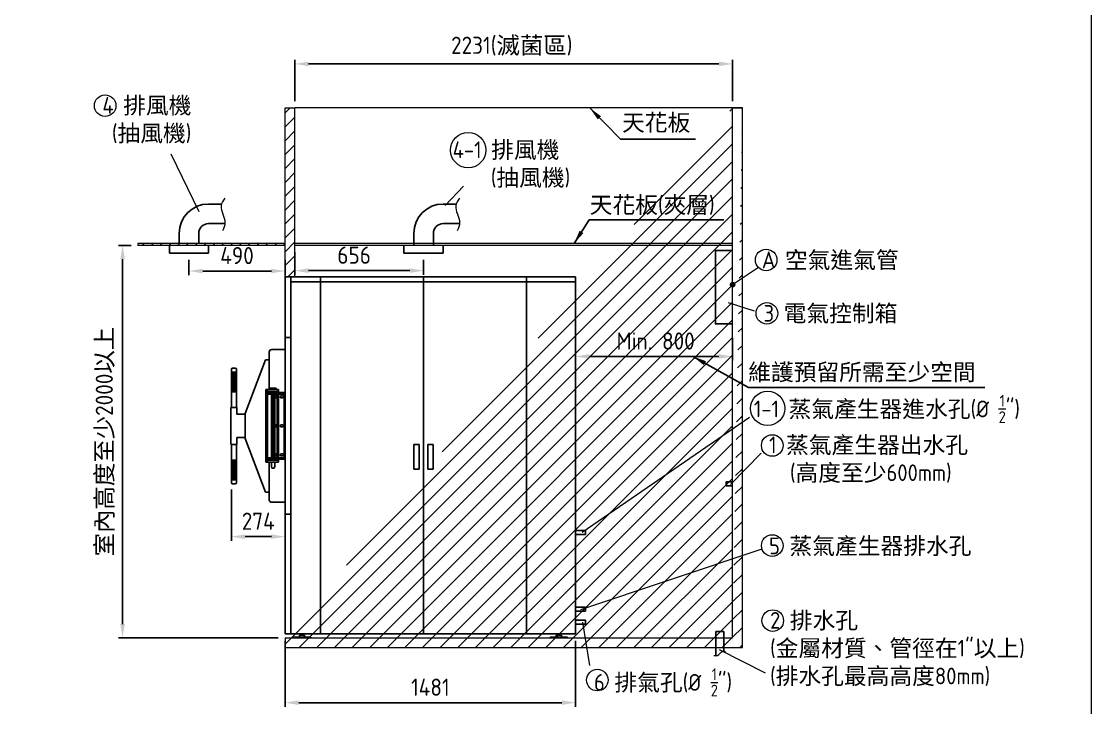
# Model space of a CAD drawing. Header units: millimetres. Extents: x -215875 to -182231, y -22821 to -2215.
# Drawn here: x -187686 to -182231, y -20593 to -17096 of the extents above; entities that cross this region are included whole.
import ezdxf

# ---------------------------------------------------------------- set-up
doc = ezdxf.new("R2010")
doc.units = ezdxf.units.MM
doc.header["$MEASUREMENT"] = 0
doc.linetypes.add('HIDDEN', pattern=[9.525, 6.35, -3.175])
doc.layers.get('0').update_dxf_attribs({"lineweight": 25})
for name, color, linetype, lineweight in [('D', 3, 'Continuous', 13), ('F', 7, 'Continuous', 15), ('H', 2, 'HIDDEN', 15), ('S', 4, 'Continuous', 15)]:
    doc.layers.add(name, color=color, linetype=linetype, lineweight=lineweight)
doc.styles.get("Standard").update_dxf_attribs({"font": 'KAIU.TTF'})
doc.styles.add('STU25', font='isocp2.shx')
doc.dimstyles.new('STU25', dxfattribs={"dimscale": 35, "dimtxt": 2.5, "dimasz": 2, "dimexe": 0.6, "dimexo": 1, "dimgap": 1, "dimtad": 1, "dimdsep": 46, "dimtxsty": 'STU25', "dimcen": 2, "dimazin": 2, "dimtfac": 1, "dimtmove": 0, "dimatfit": 3, "dimfxl": 0, "dimtolj": 1, "dimtzin": 0, "dimarcsym": 0})
doc.dimstyles.new('STU25$7', dxfattribs={"dimscale": 35, "dimtxt": 2.5, "dimasz": 2, "dimexe": 1.25, "dimexo": 0.625, "dimgap": 1, "dimtad": 0, "dimdec": 4, "dimdsep": 46, "dimtxsty": 'STU25', "dimcen": 2.5, "dimazin": 2, "dimtfac": 1, "dimtdec": 4, "dimtmove": 0, "dimatfit": 3, "dimfxl": 0, "dimtolj": 1, "dimtzin": 0, "dimarcsym": 0})

# ---------------------------------------------------------------- blocks, each defined once
blk = doc.blocks.new('*D2')
at = {"layer": 'D', "color": 0, "lineweight": -2}
for p, q in [((-186291.9, -18272.5), (-186291.9, -18387.3)), ((-185635.9, -18311.7), (-185635.9, -18387.3)), ((-186221.9, -18366.3), (-185705.9, -18366.3))]:
    blk.add_line(p, q, dxfattribs=at)
at = {"layer": 'D', "color": 0}
for points in [[(-186221.9, -18354.6), (-186221.9, -18377.9), (-186291.9, -18366.3)], [(-185705.9, -18377.9), (-185705.9, -18354.6), (-185635.9, -18366.3)]]:
    blk.add_solid(points, dxfattribs=at)
at = {"layer": 'Defpoints', "color": 0}
for p in [(-186291.9, -18237.5), (-185635.9, -18276.7), (-185635.9, -18366.3)]:
    blk.add_point(p, dxfattribs=at)
at = {"layer": 'D', "color": 0, "insert": (-185989.9, -18287.5), "char_height": 87.5, "attachment_point": 5, "style": 'STU25'}
blk.add_mtext('\\A1;656', dxfattribs=at)
blk = doc.blocks.new('*D4')
at = {"layer": 'D', "color": 0, "lineweight": -2}
for p, q in [((-187126.9, -18237.5), (-187191.1, -18237.5)), ((-187170.1, -20167.5), (-187170.1, -18307.5)), ((-186376.9, -20237.5), (-187191.1, -20237.5))]:
    blk.add_line(p, q, dxfattribs=at)
at = {"layer": 'D', "color": 0}
for points in [[(-187158.4, -18307.5), (-187181.7, -18307.5), (-187170.1, -18237.5)], [(-187181.7, -20167.5), (-187158.4, -20167.5), (-187170.1, -20237.5)]]:
    blk.add_solid(points, dxfattribs=at)
at = {"layer": 'Defpoints', "color": 0}
for p in [(-187170.1, -18237.5), (-187091.9, -18237.5), (-186341.9, -20237.5)]:
    blk.add_point(p, dxfattribs=at)
at = {"layer": 'D', "color": 0, "insert": (-187258.5, -19237.5), "char_height": 87.5, "attachment_point": 5, "rotation": 90, "style": 'STU25'}
blk.add_mtext('\\A1;{\\f標楷體|b0|i0|c136|p65;室內高度至少}2000{\\f標楷體|b0|i0|c136|p65;以上}', dxfattribs=at)
blk = doc.blocks.new('*D8')
at = {"layer": 'D', "color": 0, "lineweight": -2}
for p, q in [((-184860.9, -18709.1), (-184860.9, -18824.7)), ((-184060.9, -18709.1), (-184060.9, -18824.7)), ((-184790.9, -18803.7), (-184130.9, -18803.7))]:
    blk.add_line(p, q, dxfattribs=at)
at = {"layer": 'D', "color": 0}
for points in [[(-184790.9, -18792.1), (-184790.9, -18815.4), (-184860.9, -18803.7)], [(-184130.9, -18815.4), (-184130.9, -18792.1), (-184060.9, -18803.7)]]:
    blk.add_solid(points, dxfattribs=at)
at = {"layer": 'Defpoints', "color": 0}
for p in [(-184860.9, -18674.1), (-184060.9, -18674.1), (-184060.9, -18803.7)]:
    blk.add_point(p, dxfattribs=at)
at = {"layer": 'D', "color": 0, "insert": (-184453, -18725), "char_height": 87.5, "attachment_point": 5, "style": 'STU25'}
blk.add_mtext('\\A1;{\\Fisocp2.shx;Min. 800}', dxfattribs=at)
blk = doc.blocks.new('*D9')
at = {"layer": 'D', "color": 0, "lineweight": -2}
for p, q in [((-186291.9, -17502.5), (-186291.9, -17291.9)), ((-184060.9, -17502.5), (-184060.9, -17291.9)), ((-186221.9, -17312.9), (-184130.9, -17312.9))]:
    blk.add_line(p, q, dxfattribs=at)
at = {"layer": 'D', "color": 0}
for points in [[(-186221.9, -17301.3), (-186221.9, -17324.6), (-186291.9, -17312.9)], [(-184130.9, -17324.6), (-184130.9, -17301.3), (-184060.9, -17312.9)]]:
    blk.add_solid(points, dxfattribs=at)
at = {"layer": 'Defpoints', "color": 0}
for p in [(-184060.9, -17312.9), (-186291.9, -17537.5), (-184060.9, -17537.5)]:
    blk.add_point(p, dxfattribs=at)
at = {"layer": 'D', "color": 0, "insert": (-185186.4, -17222.8), "char_height": 87.5, "attachment_point": 5, "style": 'STU25'}
blk.add_mtext('\\A1;2231({\\f標楷體|b0|i0|c136|p65;滅菌區})', dxfattribs=at)
blk = doc.blocks.new('*D12')
at = {"layer": 'D', "color": 0, "lineweight": -2}
for p, q in [((-186341.9, -20252.5), (-186341.9, -20588.9)), ((-184860.9, -20252.5), (-184860.9, -20588.9)), ((-186271.9, -20567.9), (-184930.9, -20567.9))]:
    blk.add_line(p, q, dxfattribs=at)
at = {"layer": 'D', "color": 0}
for points in [[(-186271.9, -20556.2), (-186271.9, -20579.6), (-186341.9, -20567.9)], [(-184930.9, -20579.6), (-184930.9, -20556.2), (-184860.9, -20567.9)]]:
    blk.add_solid(points, dxfattribs=at)
at = {"layer": 'Defpoints', "color": 0}
for p in [(-186341.9, -20217.5), (-184860.9, -20217.5), (-184860.9, -20567.9)]:
    blk.add_point(p, dxfattribs=at)
at = {"layer": 'D', "color": 0, "insert": (-185601.4, -20489.2), "char_height": 87.5, "attachment_point": 5, "style": 'STU25'}
blk.add_mtext('\\A1;1481', dxfattribs=at)
blk = doc.blocks.new('*D15')
at = {"layer": 'D', "color": 0, "lineweight": -2}
for p, q in [((-186831.9, -18311.7), (-186831.9, -18389.4)), ((-186341.9, -18311.7), (-186341.9, -18389.4)), ((-186761.9, -18368.4), (-186411.9, -18368.4))]:
    blk.add_line(p, q, dxfattribs=at)
at = {"layer": 'D', "color": 0}
for points in [[(-186761.9, -18356.7), (-186761.9, -18380.1), (-186831.9, -18368.4)], [(-186411.9, -18380.1), (-186411.9, -18356.7), (-186341.9, -18368.4)]]:
    blk.add_solid(points, dxfattribs=at)
at = {"layer": 'Defpoints', "color": 0}
for p in [(-186831.9, -18276.7), (-186341.9, -18276.7), (-186341.9, -18368.4)]:
    blk.add_point(p, dxfattribs=at)
at = {"layer": 'D', "color": 0, "insert": (-186586.9, -18289.6), "char_height": 87.5, "attachment_point": 5, "style": 'STU25'}
blk.add_mtext('\\A1;490', dxfattribs=at)
blk = doc.blocks.new('*D17')
at = {"layer": 'D', "color": 0, "lineweight": -2}
for p, q in [((-186615.6, -19481.5), (-186615.6, -19742.9)), ((-186341.9, -19481.5), (-186341.9, -19742.9)), ((-186545.6, -19721.9), (-186411.9, -19721.9))]:
    blk.add_line(p, q, dxfattribs=at)
at = {"layer": 'D', "color": 0}
for points in [[(-186545.6, -19710.2), (-186545.6, -19733.5), (-186615.6, -19721.9)], [(-186411.9, -19733.5), (-186411.9, -19710.2), (-186341.9, -19721.9)]]:
    blk.add_solid(points, dxfattribs=at)
at = {"layer": 'Defpoints', "color": 0}
for p in [(-186615.6, -19446.5), (-186341.9, -19446.5), (-186341.9, -19721.9)]:
    blk.add_point(p, dxfattribs=at)
at = {"layer": 'D', "color": 0, "insert": (-186478.7, -19643.1), "char_height": 87.5, "attachment_point": 5, "style": 'STU25'}
blk.add_mtext('\\A1;274', dxfattribs=at)

msp = doc.modelspace()

# ---------------------------------------------------------------- hatches: boundary and pattern name
msp.add_hatch(color=256).paths.add_polyline_path([(-184050.106, -18437.529, 1), (-184071.627, -18437.529, 1)])
at = {"layer": 'H', "ltscale": 5}
h = msp.add_hatch(dxfattribs=at)
h.set_pattern_fill('ANSI31', color=256, scale=20, style=0)
h.set_pattern_definition([(45, (44871.5, -721.24), (-44.90128, 44.90128), [])])
h.paths.add_polyline_path([(-184060.866, -17537.529), (-184010.866, -17537.529)], flags=17)
h.paths.add_polyline_path([(-184060.866, -17537.529), (-184010.866, -17537.529)], flags=17)
h.paths.add_polyline_path([(-184060.866, -17537.529), (-184010.866, -17537.529)], flags=0)
h.paths.add_polyline_path([(-184060.866, -17537.529), (-184010.866, -17537.529)], flags=0)
h.paths.add_polyline_path([(-184060.866, -17537.529), (-184010.866, -17537.529)], flags=0)
h.paths.add_polyline_path([(-184060.866, -17537.529), (-184010.866, -17537.529)], flags=0)
h.paths.add_polyline_path([(-184060.866, -17537.529), (-184010.866, -17537.529)], flags=0)
h.paths.add_polyline_path([(-184060.866, -17537.529), (-184010.866, -17537.529)], flags=0)
h.paths.add_polyline_path([(-184060.866, -17537.529), (-184010.866, -17537.529)], flags=0)
h.paths.add_polyline_path([(-184060.866, -17537.529), (-184010.866, -17537.529)], flags=0)
h.paths.add_polyline_path([(-184060.866, -17537.529), (-184010.866, -17537.529)], flags=0)
h.paths.add_polyline_path([(-184060.866, -17537.529), (-184010.866, -17537.529)], flags=0)
h.paths.add_polyline_path([(-184060.866, -17537.529), (-184010.866, -17537.529)], flags=0)
h.paths.add_polyline_path([(-184060.866, -17537.529), (-184010.866, -17537.529)], flags=0)
h.paths.add_polyline_path([(-184060.866, -17537.529), (-184010.866, -17537.529)], flags=0)
h.paths.add_polyline_path([(-184060.866, -17537.529), (-184010.866, -17537.529)], flags=0)
h.paths.add_polyline_path([(-184060.866, -17537.529), (-184010.866, -17537.529)], flags=0)
h.paths.add_polyline_path([(-184060.866, -17537.529), (-184010.866, -17537.529)], flags=0)
edge = h.paths.add_edge_path()
edge.add_line((-184010.866, -20287.529), (-184010.866, -17537.529))
edge.add_line((-184060.866, -20237.529), (-184060.866, -17537.529))
edge.add_line((-186341.866, -20287.529), (-184010.866, -20287.529))
edge.add_line((-186341.866, -20237.529), (-184060.866, -20237.529))
edge.add_line((-186341.866, -20237.529), (-186341.866, -20287.529))
h = msp.add_hatch(dxfattribs=at)
h.set_pattern_fill('ANSI31', color=256, scale=400, style=0)
h.set_pattern_definition([(45, (14611.077, 107.99), (-35.355339, 35.355339), [])])
h.paths.add_polyline_path([(-186341.866, -18397.529), (-186341.866, -17537.529), (-186291.866, -17537.529), (-186291.866, -18397.529), (-186311.866, -18397.529)])
at = {"layer": 'H'}
h = msp.add_hatch(dxfattribs=at)
h.set_pattern_fill('ANSI31', color=256, scale=10, style=0)
h.set_pattern_definition([(45, (28034.263, 378.4), (-22.4506403, 22.4506403), [])])
h.paths.add_polyline_path([(-186342.597, -18227.529), (-187092.597, -18227.529), (-187092.597, -18237.529), (-186342.597, -18237.529)])

# ---------------------------------------------------------------- linework, layer by layer
for p, q in [((-186731.866, -18026.781), (-186665.946, -18026.781)), ((-185535.866, -18026.781), (-185469.946, -18026.781)), ((-186731.866, -18126.781), (-186648.572, -18126.781)), ((-185535.866, -18126.781), (-185452.572, -18126.781)), ((-186881.866, -18227.529), (-186881.866, -18176.781)), ((-186781.866, -18227.529), (-186781.866, -18176.781)), ((-185685.866, -18237.529), (-185685.866, -18176.781)), ((-185585.866, -18237.529), (-185585.866, -18176.781)), ((-186931.866, -18237.529), (-186931.866, -18276.672)), ((-186731.866, -18237.529), (-186731.866, -18276.672)), ((-185735.866, -18237.529), (-185735.866, -18276.672)), ((-185535.866, -18237.529), (-185535.866, -18276.672)), ((-186931.866, -18276.672), (-186731.866, -18276.672)), ((-185735.866, -18276.672), (-185535.866, -18276.672)), ((-186341.866, -18707.529), (-186341.866, -18397.529)), ((-186341.866, -18397.529), (-186311.866, -18397.529)), ((-186311.866, -18397.529), (-186161.866, -18397.529)), ((-186311.866, -18422.529), (-186311.866, -18397.529)), ((-186311.866, -18422.529), (-186311.866, -18397.529)), ((-186311.866, -20217.529), (-186311.866, -18422.529)), ((-186311.866, -18422.529), (-186161.866, -18422.529)), ((-186161.866, -18397.529), (-185636.366, -18397.529)), ((-186161.866, -18397.529), (-186161.866, -18422.529)), ((-186161.866, -20217.529), (-186161.866, -18422.529)), ((-186160.866, -18422.529), (-185636.866, -18422.529)), ((-186160.866, -20217.529), (-186160.866, -18422.529)), ((-185636.866, -20217.529), (-185636.866, -18422.529)), ((-185110.866, -18397.529), (-185636.366, -18397.529)), ((-185636.366, -18397.529), (-185636.366, -18422.529)), ((-185111.866, -18422.529), (-185635.866, -18422.529)), ((-185635.866, -20217.529), (-185635.866, -18422.529)), ((-185111.866, -20217.529), (-185111.866, -18422.529)), ((-185110.866, -18397.529), (-184860.866, -18397.529)), ((-185110.866, -18397.529), (-185110.866, -18422.529)), ((-185110.866, -18422.529), (-184860.866, -18422.529)), ((-185110.866, -20217.529), (-185110.866, -18422.529)), ((-184860.866, -18422.529), (-184860.866, -18397.529)), ((-184860.866, -20217.529), (-184860.866, -18422.529)), ((-186341.866, -18707.529), (-186341.866, -19607.529)), ((-186341.866, -18707.529), (-186311.866, -18707.529)), ((-186422.866, -18810.529), (-186422.866, -18781.529)), ((-186422.866, -18972.529), (-186422.866, -18810.529)), ((-186341.866, -18768.529), (-186409.866, -18768.529)), ((-186615.617, -19063.423), (-186615.617, -18869.423)), ((-186609.617, -18863.423), (-186596.217, -18863.423)), ((-186590.217, -19063.423), (-186590.217, -18869.423)), ((-186441.986, -18820.529), (-186545.866, -19093.529)), ((-186441.986, -18820.529), (-186422.866, -18820.529)), ((-186615.617, -18907.236), (-186591.803, -18883.423)), ((-186615.617, -18905.236), (-186593.803, -18883.423)), ((-186615.617, -18903.236), (-186595.803, -18883.423)), ((-186615.617, -18901.236), (-186597.803, -18883.423)), ((-186615.617, -18883.423), (-186590.217, -18883.423)), ((-186615.617, -18893.236), (-186605.803, -18883.423)), ((-186615.617, -18891.236), (-186607.803, -18883.423)), ((-186615.617, -18889.236), (-186609.803, -18883.423)), ((-186615.617, -18899.236), (-186599.803, -18883.423)), ((-186615.617, -18897.236), (-186601.803, -18883.423)), ((-186615.617, -18895.236), (-186603.803, -18883.423)), ((-186615.617, -18885.236), (-186613.803, -18883.423)), ((-186615.617, -18887.236), (-186611.803, -18883.423)), ((-186615.617, -18909.236), (-186590.217, -18883.836)), ((-186615.617, -18885), (-186590.217, -18910.4)), ((-186615.617, -18911.236), (-186590.217, -18885.836)), ((-186615.617, -18887), (-186590.217, -18912.4)), ((-186615.617, -18913.236), (-186590.217, -18887.836)), ((-186615.617, -18889), (-186590.217, -18914.4)), ((-186615.617, -18915.236), (-186590.217, -18889.836)), ((-186615.617, -18891), (-186590.217, -18916.4)), ((-186615.617, -18917.236), (-186590.217, -18891.836)), ((-186615.617, -18893), (-186590.217, -18918.4)), ((-186615.617, -18919.236), (-186590.217, -18893.836)), ((-186615.617, -18895), (-186590.217, -18920.4)), ((-186615.617, -18921.236), (-186590.217, -18895.836)), ((-186615.617, -18897), (-186590.217, -18922.4)), ((-186615.617, -18923.236), (-186590.217, -18897.836)), ((-186615.617, -18899), (-186590.217, -18924.4)), ((-186615.617, -18925.236), (-186590.217, -18899.836)), ((-186615.617, -18901), (-186590.217, -18926.4)), ((-186615.617, -18927.236), (-186590.217, -18901.836)), ((-186615.617, -18903), (-186590.217, -18928.4)), ((-186615.617, -18929.236), (-186590.217, -18903.836)), ((-186615.617, -18905), (-186590.217, -18930.4)), ((-186615.617, -18931.236), (-186590.217, -18905.836)), ((-186615.617, -18907), (-186590.217, -18932.4)), ((-186615.617, -18933.236), (-186590.217, -18907.836)), ((-186615.617, -18909), (-186590.217, -18934.4)), ((-186615.617, -18935.236), (-186590.217, -18909.836)), ((-186615.617, -18911), (-186590.217, -18936.4)), ((-186615.617, -18937.236), (-186590.217, -18911.836)), ((-186615.617, -18913), (-186590.217, -18938.4)), ((-186615.617, -18939.236), (-186590.217, -18913.836)), ((-186615.617, -18915), (-186590.217, -18940.4)), ((-186615.617, -18941.236), (-186590.217, -18915.836)), ((-186615.617, -18917), (-186590.217, -18942.4)), ((-186615.617, -18943.236), (-186590.217, -18917.836)), ((-186615.617, -18919), (-186590.217, -18944.4)), ((-186615.617, -18945.236), (-186590.217, -18919.836)), ((-186615.617, -18921), (-186590.217, -18946.4)), ((-186615.617, -18947.236), (-186590.217, -18921.836)), ((-186615.617, -18923), (-186590.217, -18948.4)), ((-186615.617, -18949.236), (-186590.217, -18923.836)), ((-186615.617, -18925), (-186590.217, -18950.4)), ((-186615.617, -18951.236), (-186590.217, -18925.836)), ((-186615.617, -18927), (-186590.217, -18952.4)), ((-186615.617, -18953.236), (-186590.217, -18927.836)), ((-186615.617, -18929), (-186590.217, -18954.4)), ((-186615.194, -18883.423), (-186590.217, -18908.4)), ((-186613.194, -18883.423), (-186590.217, -18906.4)), ((-186611.194, -18883.423), (-186590.217, -18904.4)), ((-186609.194, -18883.423), (-186590.217, -18902.4)), ((-186607.194, -18883.423), (-186590.217, -18900.4)), ((-186605.194, -18883.423), (-186590.217, -18898.4)), ((-186603.194, -18883.423), (-186590.217, -18896.4)), ((-186601.194, -18883.423), (-186590.217, -18894.4)), ((-186599.194, -18883.423), (-186590.217, -18892.4)), ((-186597.194, -18883.423), (-186590.217, -18890.4)), ((-186595.194, -18883.423), (-186590.217, -18888.4)), ((-186593.194, -18883.423), (-186590.217, -18886.4)), ((-186591.194, -18883.423), (-186590.217, -18884.4)), ((-186615.617, -18955.236), (-186590.217, -18929.836)), ((-186615.617, -18931), (-186590.217, -18956.4)), ((-186615.617, -18957.236), (-186590.217, -18931.836)), ((-186615.617, -18933), (-186590.217, -18958.4)), ((-186615.617, -18959.236), (-186590.217, -18933.836)), ((-186615.617, -18935), (-186590.217, -18960.4)), ((-186615.617, -18961.236), (-186590.217, -18935.836)), ((-186615.617, -18937), (-186590.217, -18962.4)), ((-186615.617, -18963.236), (-186590.217, -18937.836)), ((-186615.617, -18939), (-186590.217, -18964.4)), ((-186615.617, -18965.236), (-186590.217, -18939.836)), ((-186615.617, -18941), (-186590.217, -18966.4)), ((-186615.617, -18967.236), (-186590.217, -18941.836)), ((-186615.617, -18943), (-186590.217, -18968.4)), ((-186615.617, -18969.236), (-186590.217, -18943.836)), ((-186615.617, -18945), (-186590.217, -18970.4)), ((-186615.617, -18971.236), (-186590.217, -18945.836)), ((-186615.617, -18947), (-186590.217, -18972.4)), ((-186615.617, -18973.236), (-186590.217, -18947.836)), ((-186615.617, -18949), (-186590.217, -18974.4)), ((-186615.617, -18975.236), (-186590.217, -18949.836)), ((-186615.617, -18951), (-186590.217, -18976.4)), ((-186615.617, -18977.236), (-186590.217, -18951.836)), ((-186615.617, -18953), (-186590.217, -18978.4)), ((-186615.617, -18979.236), (-186590.217, -18953.836)), ((-186615.617, -18955), (-186590.217, -18980.4)), ((-186615.617, -18981.236), (-186590.217, -18955.836)), ((-186615.617, -18957), (-186590.217, -18982.4)), ((-186615.617, -18983.236), (-186590.217, -18957.836)), ((-186615.617, -18959), (-186591.194, -18983.423)), ((-186615.617, -18961), (-186593.194, -18983.423)), ((-186615.617, -18963), (-186595.194, -18983.423)), ((-186615.617, -18965), (-186597.194, -18983.423)), ((-186615.617, -18967), (-186599.194, -18983.423)), ((-186615.617, -18969), (-186601.194, -18983.423)), ((-186615.617, -18971), (-186603.194, -18983.423)), ((-186615.617, -18973), (-186605.194, -18983.423)), ((-186615.617, -18975), (-186607.194, -18983.423)), ((-186615.617, -18977), (-186609.194, -18983.423)), ((-186615.617, -18979), (-186611.194, -18983.423)), ((-186615.617, -18981), (-186613.194, -18983.423)), ((-186615.617, -18983.423), (-186590.217, -18983.423)), ((-186613.803, -18983.423), (-186590.217, -18959.836)), ((-186611.803, -18983.423), (-186590.217, -18961.836)), ((-186609.803, -18983.423), (-186590.217, -18963.836)), ((-186607.803, -18983.423), (-186590.217, -18965.836)), ((-186605.803, -18983.423), (-186590.217, -18967.836)), ((-186603.803, -18983.423), (-186590.217, -18969.836)), ((-186601.803, -18983.423), (-186590.217, -18971.836)), ((-186599.803, -18983.423), (-186590.217, -18973.836)), ((-186597.803, -18983.423), (-186590.217, -18975.836)), ((-186595.803, -18983.423), (-186590.217, -18977.836)), ((-186593.803, -18983.423), (-186590.217, -18979.836)), ((-186591.803, -18983.423), (-186590.217, -18981.836)), ((-186439.866, -18972.529), (-186439.866, -19342.529)), ((-186439.866, -18972.529), (-186374.866, -18972.529)), ((-186431.866, -18972.529), (-186431.866, -19342.529)), ((-186431.866, -18982.529), (-186377.866, -18982.529)), ((-186382.866, -18982.529), (-186382.866, -19332.529)), ((-186377.866, -18972.529), (-186377.866, -18982.529)), ((-186374.866, -18972.529), (-186374.866, -19342.529)), ((-186427.866, -18987.529), (-186382.866, -18987.529)), ((-186427.866, -18987.529), (-186427.866, -18995.529)), ((-186427.866, -18995.529), (-186382.866, -18995.529)), ((-186402.866, -19319.529), (-186402.866, -18995.529)), ((-186382.866, -18987.529), (-186399.866, -18987.529)), ((-186382.866, -18987.529), (-186399.866, -18987.529)), ((-186388.366, -19004.529), (-186393.366, -19004.529)), ((-186388.366, -19014.529), (-186393.366, -19014.529)), ((-186349.866, -18987.529), (-186374.866, -18987.529)), ((-186349.866, -18987.529), (-186374.866, -18987.529)), ((-186374.866, -18987.529), (-186346.866, -18987.529)), ((-186374.866, -18995.529), (-186346.866, -18995.529)), ((-186356.366, -19004.529), (-186361.366, -19004.529)), ((-186356.366, -19014.529), (-186361.366, -19014.529)), ((-186346.866, -18987.529), (-186346.866, -18995.529)), ((-186346.866, -19324.529), (-186346.866, -18990.529)), ((-186617.917, -19250.529), (-186617.917, -19063.423)), ((-186617.917, -19063.423), (-186587.917, -19063.423)), ((-186615.617, -19063.423), (-186590.217, -19063.423)), ((-186587.917, -19098.529), (-186587.917, -19063.423)), ((-186587.917, -19098.529), (-186545.866, -19098.529)), ((-186545.866, -19221.529), (-186545.866, -19093.529)), ((-186388.366, -19152.529), (-186393.366, -19152.529)), ((-186388.366, -19162.529), (-186393.366, -19162.529)), ((-186356.366, -19152.529), (-186361.366, -19152.529)), ((-186356.366, -19162.529), (-186361.366, -19162.529)), ((-186615.917, -19252.529), (-186589.917, -19252.529)), ((-186615.617, -19252.529), (-186615.617, -19446.529)), ((-186590.217, -19252.529), (-186590.217, -19446.529)), ((-186587.917, -19216.529), (-186545.866, -19216.529)), ((-186587.917, -19250.529), (-186587.917, -19216.529)), ((-186441.986, -19494.529), (-186545.866, -19221.529)), ((-185685.866, -19377.529), (-185685.866, -19252.529)), ((-185685.866, -19252.529), (-185658.866, -19252.529)), ((-185658.866, -19377.529), (-185658.866, -19252.529)), ((-185613.866, -19377.529), (-185613.866, -19252.529)), ((-185586.866, -19252.529), (-185613.866, -19252.529)), ((-185586.866, -19377.529), (-185586.866, -19252.529)), ((-186388.366, -19300.529), (-186393.366, -19300.529)), ((-186388.366, -19310.529), (-186393.366, -19310.529)), ((-186356.366, -19300.529), (-186361.366, -19300.529)), ((-186356.366, -19310.529), (-186361.366, -19310.529)), ((-186615.617, -19344.952), (-186603.194, -19332.529)), ((-186615.617, -19342.952), (-186605.194, -19332.529)), ((-186615.617, -19332.529), (-186590.217, -19332.529)), ((-186615.617, -19356.952), (-186591.194, -19332.529)), ((-186615.617, -19354.952), (-186593.194, -19332.529)), ((-186615.617, -19352.952), (-186595.194, -19332.529)), ((-186615.617, -19350.952), (-186597.194, -19332.529)), ((-186615.617, -19348.952), (-186599.194, -19332.529)), ((-186615.617, -19346.952), (-186601.194, -19332.529)), ((-186615.617, -19340.952), (-186607.194, -19332.529)), ((-186615.617, -19334.952), (-186613.194, -19332.529)), ((-186615.617, -19338.952), (-186609.194, -19332.529)), ((-186615.617, -19336.952), (-186611.194, -19332.529)), ((-186615.617, -19332.715), (-186590.217, -19358.115)), ((-186615.617, -19358.952), (-186590.217, -19333.552)), ((-186615.617, -19334.715), (-186590.217, -19360.115)), ((-186615.617, -19360.952), (-186590.217, -19335.552)), ((-186615.617, -19336.715), (-186590.217, -19362.115)), ((-186615.617, -19362.952), (-186590.217, -19337.552)), ((-186615.617, -19338.715), (-186590.217, -19364.115)), ((-186615.617, -19364.952), (-186590.217, -19339.552)), ((-186615.617, -19340.715), (-186590.217, -19366.115)), ((-186615.617, -19366.952), (-186590.217, -19341.552)), ((-186615.617, -19342.715), (-186590.217, -19368.115)), ((-186615.617, -19368.952), (-186590.217, -19343.552)), ((-186615.617, -19344.715), (-186590.217, -19370.115)), ((-186615.617, -19370.952), (-186590.217, -19345.552)), ((-186615.617, -19346.715), (-186590.217, -19372.115)), ((-186615.617, -19372.952), (-186590.217, -19347.552)), ((-186615.617, -19348.715), (-186590.217, -19374.115)), ((-186615.617, -19374.952), (-186590.217, -19349.552)), ((-186615.617, -19350.715), (-186590.217, -19376.115)), ((-186615.617, -19376.952), (-186590.217, -19351.552)), ((-186615.617, -19352.715), (-186590.217, -19378.115)), ((-186615.617, -19378.952), (-186590.217, -19353.552)), ((-186615.617, -19354.715), (-186590.217, -19380.115)), ((-186615.617, -19380.952), (-186590.217, -19355.552)), ((-186615.617, -19356.715), (-186590.217, -19382.115)), ((-186615.617, -19382.952), (-186590.217, -19357.552)), ((-186615.617, -19358.715), (-186590.217, -19384.115)), ((-186615.617, -19384.952), (-186590.217, -19359.552)), ((-186615.617, -19360.715), (-186590.217, -19386.115)), ((-186615.617, -19386.952), (-186590.217, -19361.552)), ((-186615.617, -19362.715), (-186590.217, -19388.115)), ((-186615.617, -19388.952), (-186590.217, -19363.552)), ((-186615.617, -19364.715), (-186590.217, -19390.115)), ((-186615.617, -19390.952), (-186590.217, -19365.552)), ((-186613.803, -19332.529), (-186590.217, -19356.115)), ((-186611.803, -19332.529), (-186590.217, -19354.115)), ((-186609.803, -19332.529), (-186590.217, -19352.115)), ((-186607.803, -19332.529), (-186590.217, -19350.115)), ((-186605.803, -19332.529), (-186590.217, -19348.115)), ((-186603.803, -19332.529), (-186590.217, -19346.115)), ((-186601.803, -19332.529), (-186590.217, -19344.115)), ((-186599.803, -19332.529), (-186590.217, -19342.115)), ((-186597.803, -19332.529), (-186590.217, -19340.115)), ((-186595.803, -19332.529), (-186590.217, -19338.115)), ((-186593.803, -19332.529), (-186590.217, -19336.115)), ((-186591.803, -19332.529), (-186590.217, -19334.115)), ((-186439.866, -19342.529), (-186374.866, -19342.529)), ((-186431.866, -19332.529), (-186377.866, -19332.529)), ((-186427.866, -19319.529), (-186382.866, -19319.529)), ((-186427.866, -19327.529), (-186427.866, -19319.529)), ((-186427.866, -19327.529), (-186382.866, -19327.529)), ((-186422.866, -19504.529), (-186422.866, -19342.529)), ((-186382.866, -19327.529), (-186399.866, -19327.529)), ((-186377.866, -19342.529), (-186377.866, -19332.529)), ((-186374.866, -19319.529), (-186346.866, -19319.529)), ((-186349.866, -19327.529), (-186374.866, -19327.529)), ((-186374.866, -19327.529), (-186346.866, -19327.529)), ((-186346.866, -19327.529), (-186346.866, -19319.529)), ((-186615.617, -19366.715), (-186590.217, -19392.115)), ((-186615.617, -19392.952), (-186590.217, -19367.552)), ((-186615.617, -19368.715), (-186590.217, -19394.115)), ((-186615.617, -19394.952), (-186590.217, -19369.552)), ((-186615.617, -19370.715), (-186590.217, -19396.115)), ((-186615.617, -19396.952), (-186590.217, -19371.552)), ((-186615.617, -19372.715), (-186590.217, -19398.115)), ((-186615.617, -19398.952), (-186590.217, -19373.552)), ((-186615.617, -19374.715), (-186590.217, -19400.115)), ((-186615.617, -19400.952), (-186590.217, -19375.552)), ((-186615.617, -19376.715), (-186590.217, -19402.115)), ((-186615.617, -19402.952), (-186590.217, -19377.552)), ((-186615.617, -19378.715), (-186590.217, -19404.115)), ((-186615.617, -19404.952), (-186590.217, -19379.552)), ((-186615.617, -19380.715), (-186590.217, -19406.115)), ((-186615.617, -19406.952), (-186590.217, -19381.552)), ((-186615.617, -19382.715), (-186590.217, -19408.115)), ((-186615.617, -19408.952), (-186590.217, -19383.552)), ((-186615.617, -19384.715), (-186590.217, -19410.115)), ((-186615.617, -19410.952), (-186590.217, -19385.552)), ((-186615.617, -19386.715), (-186590.217, -19412.115)), ((-186615.617, -19412.952), (-186590.217, -19387.552)), ((-186615.617, -19388.715), (-186590.217, -19414.115)), ((-186615.617, -19414.952), (-186590.217, -19389.552)), ((-186615.617, -19390.715), (-186590.217, -19416.115)), ((-186615.617, -19416.952), (-186590.217, -19391.552)), ((-186615.617, -19392.715), (-186590.217, -19418.115)), ((-186615.617, -19418.952), (-186590.217, -19393.552)), ((-186615.617, -19394.715), (-186590.217, -19420.115)), ((-186615.617, -19420.952), (-186590.217, -19395.552)), ((-186615.617, -19396.715), (-186590.217, -19422.115)), ((-186615.617, -19422.952), (-186590.217, -19397.552)), ((-186615.617, -19398.715), (-186590.217, -19424.115)), ((-186615.617, -19424.952), (-186590.217, -19399.552)), ((-186615.617, -19400.715), (-186590.217, -19426.115)), ((-186615.617, -19426.952), (-186590.217, -19401.552)), ((-186615.617, -19402.715), (-186590.217, -19428.115)), ((-186615.617, -19428.952), (-186590.217, -19403.552)), ((-186615.617, -19404.715), (-186590.217, -19430.115)), ((-186615.617, -19430.952), (-186590.217, -19405.552)), ((-186615.617, -19406.715), (-186590.217, -19432.115)), ((-186615.617, -19408.715), (-186591.803, -19432.529)), ((-186615.617, -19410.715), (-186593.803, -19432.529)), ((-186615.617, -19412.715), (-186595.803, -19432.529)), ((-186615.617, -19414.715), (-186597.803, -19432.529)), ((-186615.617, -19416.715), (-186599.803, -19432.529)), ((-186615.617, -19418.715), (-186601.803, -19432.529)), ((-186615.194, -19432.529), (-186590.217, -19407.552)), ((-186613.194, -19432.529), (-186590.217, -19409.552)), ((-186611.194, -19432.529), (-186590.217, -19411.552)), ((-186609.194, -19432.529), (-186590.217, -19413.552)), ((-186607.194, -19432.529), (-186590.217, -19415.552)), ((-186605.194, -19432.529), (-186590.217, -19417.552)), ((-186603.194, -19432.529), (-186590.217, -19419.552)), ((-185685.866, -19377.529), (-185658.866, -19377.529)), ((-185586.866, -19377.529), (-185613.866, -19377.529)), ((-186615.617, -19420.715), (-186603.803, -19432.529)), ((-186615.617, -19422.715), (-186605.803, -19432.529)), ((-186615.617, -19424.715), (-186607.803, -19432.529)), ((-186615.617, -19426.715), (-186609.803, -19432.529)), ((-186615.617, -19428.715), (-186611.803, -19432.529)), ((-186615.617, -19430.715), (-186613.803, -19432.529)), ((-186615.617, -19432.529), (-186590.217, -19432.529)), ((-186609.617, -19452.529), (-186596.217, -19452.529)), ((-186601.194, -19432.529), (-186590.217, -19421.552)), ((-186599.194, -19432.529), (-186590.217, -19423.552)), ((-186597.194, -19432.529), (-186590.217, -19425.552)), ((-186595.194, -19432.529), (-186590.217, -19427.552)), ((-186593.194, -19432.529), (-186590.217, -19429.552)), ((-186591.194, -19432.529), (-186590.217, -19431.552)), ((-184093.241, -19442.996), (-184060.866, -19442.996)), ((-184093.241, -19442.996), (-184093.241, -19462.996)), ((-184093.241, -19462.996), (-184060.866, -19462.996)), ((-186441.986, -19494.529), (-186422.866, -19494.529)), ((-186422.866, -19533.529), (-186422.866, -19504.529)), ((-186341.866, -19546.529), (-186409.866, -19546.529)), ((-186341.866, -19607.529), (-186341.866, -20217.529)), ((-186341.866, -19607.529), (-186311.866, -19607.529)), ((-184860.866, -19710.643), (-184860.866, -19690.643)), ((-184860.866, -19690.643), (-184810.866, -19690.643)), ((-184810.866, -19690.643), (-184810.866, -19710.643)), ((-184810.866, -19710.643), (-184860.866, -19710.643)), ((-184810.866, -20081.643), (-184860.866, -20081.643)), ((-184860.866, -20101.643), (-184810.866, -20101.643)), ((-184810.866, -20101.643), (-184810.866, -20081.643)), ((-184810.866, -20147.529), (-184860.866, -20147.529)), ((-184860.866, -20167.529), (-184810.866, -20167.529)), ((-184810.866, -20167.529), (-184810.866, -20147.529)), ((-186341.866, -20217.529), (-186311.866, -20217.529)), ((-186311.866, -20217.529), (-186161.866, -20217.529)), ((-186300.366, -20234.529), (-186211.366, -20234.529)), ((-186300.366, -20237.529), (-186300.366, -20234.529)), ((-186211.366, -20237.529), (-186300.366, -20237.529)), ((-186269.145, -20224.529), (-186242.587, -20224.529)), ((-186269.145, -20234.529), (-186269.145, -20224.529)), ((-186261.866, -20224.529), (-186261.866, -20217.529)), ((-186249.866, -20224.529), (-186249.866, -20217.529)), ((-186242.587, -20224.529), (-186242.587, -20234.529)), ((-186211.366, -20234.529), (-186211.366, -20237.529)), ((-186160.866, -20217.529), (-185636.866, -20217.529)), ((-185111.866, -20217.529), (-185635.866, -20217.529)), ((-185110.866, -20217.529), (-184860.866, -20217.529)), ((-184991.366, -20234.529), (-184991.366, -20237.529)), ((-184902.366, -20234.529), (-184991.366, -20234.529)), ((-184991.366, -20237.529), (-184902.366, -20237.529)), ((-184960.145, -20224.529), (-184960.145, -20234.529)), ((-184933.587, -20224.529), (-184960.145, -20224.529)), ((-184952.866, -20224.529), (-184952.866, -20217.529)), ((-184940.866, -20224.529), (-184940.866, -20217.529)), ((-184933.587, -20234.529), (-184933.587, -20224.529)), ((-184902.366, -20237.529), (-184902.366, -20234.529)), ((-184105.866, -20205.154), (-184145.866, -20205.154)), ((-184145.866, -20205.154), (-184145.866, -20328.411)), ((-184105.866, -20205.154), (-184105.866, -20306.578))]:
    msp.add_line(p, q)
at = {"ltscale": 0.1}
for p, q in [((-186423.366, -18983.029), (-186422.866, -18982.529)), ((-186423.366, -18987.029), (-186423.366, -18983.029)), ((-186382.366, -18983.029), (-186382.866, -18982.529)), ((-186382.366, -18983.029), (-186382.366, -18987.029)), ((-186423.366, -18987.029), (-186422.866, -18987.529)), ((-186382.866, -18987.529), (-186382.366, -18987.029)), ((-186423.366, -19328.029), (-186422.866, -19327.529)), ((-186423.366, -19328.029), (-186423.366, -19332.029)), ((-186423.366, -19332.029), (-186422.866, -19332.529)), ((-186382.866, -19327.529), (-186382.366, -19328.029)), ((-186382.366, -19332.029), (-186382.866, -19332.529)), ((-186382.366, -19332.029), (-186382.366, -19328.029))]:
    msp.add_line(p, q, dxfattribs=at)
at = {"ltscale": 2}
for p, q in [((-186417.866, -18966.029), (-186417.366, -18965.529)), ((-186417.866, -18972.029), (-186417.866, -18966.029)), ((-186417.366, -18972.529), (-186417.866, -18972.029)), ((-186417.366, -18965.529), (-186388.366, -18965.529)), ((-186410.866, -18972.529), (-186417.366, -18972.529)), ((-186388.366, -18972.529), (-186394.866, -18972.529)), ((-186388.366, -18965.529), (-186387.866, -18966.029)), ((-186387.866, -18972.029), (-186388.366, -18972.529)), ((-186387.866, -18966.029), (-186387.866, -18972.029)), ((-186410.866, -18995.529), (-186410.866, -19319.529)), ((-186394.866, -19319.529), (-186394.866, -18995.529)), ((-186410.866, -19342.529), (-186410.866, -19362.529)), ((-186410.866, -19362.529), (-186408.866, -19372.529)), ((-186396.866, -19372.529), (-186394.866, -19362.529)), ((-186394.866, -19362.529), (-186394.866, -19342.529)), ((-186408.866, -19372.529), (-186396.866, -19372.529))]:
    msp.add_line(p, q, dxfattribs=at)
msp.add_lwpolyline([(-184060.866, -18263.659), (-184148.452, -18263.659), (-184148.452, -18637.529), (-184060.866, -18637.529)])
msp.add_circle((-184060.866, -18437.529), 10.761)
for centre, radius, start, end in [((-186731.866, -18176.781), 150, 90, 180), ((-185535.866, -18176.781), 150, 90, 180), ((-186731.866, -18176.781), 50, 90, 180), ((-185535.866, -18176.781), 50, 90, 180), ((-186409.866, -18781.529), 13, 90, 180), ((-186609.617, -18869.423), 6, 90, 180), ((-186596.217, -18869.423), 6, 0, 90), ((-186393.366, -19009.529), 5, 90, 107.457603), ((-186393.366, -19009.529), 5, 252.542397, 270), ((-186388.366, -19009.529), 5, 270, 90), ((-186361.366, -19009.529), 5, 90, 270), ((-186356.366, -19009.529), 5, 270, 90), ((-186349.866, -18990.529), 3, 0, 90), ((-186349.866, -18990.529), 3, 0, 90), ((-186393.366, -19157.529), 5, 90, 107.457603), ((-186393.366, -19157.529), 5, 252.542397, 270), ((-186388.366, -19157.529), 5, 270, 90), ((-186361.366, -19157.529), 5, 90, 270), ((-186356.366, -19157.529), 5, 270, 90), ((-186615.917, -19250.529), 2, 180, 270), ((-186589.917, -19250.529), 2, 270, 0), ((-186393.366, -19305.529), 5, 90, 107.457603), ((-186393.366, -19305.529), 5, 252.542397, 270), ((-186388.366, -19305.529), 5, 270, 90), ((-186361.366, -19305.529), 5, 90, 270), ((-186356.366, -19305.529), 5, 270, 90), ((-186349.866, -19324.529), 3, 270, 0), ((-186609.617, -19446.529), 6, 180, 270), ((-186596.217, -19446.529), 6, 270, 0), ((-186409.866, -19533.529), 13, 180, 270)]:
    msp.add_arc(centre, radius, start, end)
at = {"layer": 'D'}
for p, q in [((-186779.155, -18067.364), (-186921.991, -17771.961)), ((-185525.516, -18034.732), (-185432.447, -17935.17)), ((-184060.866, -18437.529), (-183929.53, -18349.195)), ((-184083.299, -18527.848), (-183951.586, -18571.168)), ((-184826.727, -19699.059), (-183974.193, -19112.282)), ((-184071.603, -19456.67), (-183915.127, -19296.113)), ((-184834.279, -20093.8), (-183910.731, -19784.781)), ((-184825.383, -20157.146), (-184789.555, -20378.659)), ((-184129.397, -20296.358), (-183894.307, -20416.52))]:
    msp.add_line(p, q, dxfattribs=at)
for centre, radius in [((-187259.15, -17525.543), 55), ((-185408.625, -17752.338), 90), ((-183889.697, -18311.855), 55), ((-183886.004, -18583.909), 55), ((-183882.134, -19068.27), 87.5), ((-183858.574, -19257.312), 55), ((-183858.574, -19767.329), 55), ((-183856.077, -20149.533), 55), ((-184750.177, -20452.823), 55)]:
    msp.add_circle(centre, radius, dxfattribs=at)
for points in [[(-186649.632, -17997.204), (-186667.894, -18035.108), (-186648.227, -18121.446), (-186660.87, -18163.562)], [(-185453.632, -17997.204), (-185471.894, -18035.108), (-185452.227, -18121.446), (-185464.87, -18163.562)], [(-184156.53, -20327.271), (-184138.201, -20327.271), (-184111.796, -20307.402), (-184096.573, -20307.402)]]:
    msp.add_spline(points, degree=3, dxfattribs=at)
at = {"layer": 'F', "color": 6}
msp.add_lwpolyline([(-195415.824, -13551.028), (-195415.824, -22821.028), (-182230.824, -22821.028), (-182230.824, -13551.028)], close=True, dxfattribs=at)
msp.add_lwpolyline([(-195415.824, -13551.028), (-195415.824, -22821.028), (-182230.824, -22821.028), (-182230.824, -13551.028)], close=True, dxfattribs=at)
at = {"layer": 'S'}
for p, q in [((-186341.866, -17537.529), (-186291.866, -17537.529)), ((-186341.866, -17537.529), (-186291.866, -17537.529)), ((-186341.866, -18397.529), (-186341.866, -17537.529)), ((-184060.866, -17537.529), (-186291.866, -17537.529)), ((-186291.866, -18397.529), (-186291.866, -17537.529)), ((-184060.866, -20237.529), (-184060.866, -17537.529)), ((-184010.866, -17537.529), (-184060.866, -17537.529)), ((-184060.866, -17537.529), (-184010.866, -17537.529)), ((-184010.866, -20287.529), (-184010.866, -17537.529)), ((-187091.866, -18227.529), (-187091.866, -18237.529)), ((-186341.866, -18227.529), (-187091.866, -18227.529)), ((-186341.866, -18237.529), (-187091.866, -18237.529)), ((-186341.866, -18237.529), (-186341.866, -18227.529)), ((-184060.866, -18227.529), (-186291.866, -18227.529)), ((-184060.866, -18237.529), (-186291.866, -18237.529)), ((-184060.866, -18238.145), (-184060.866, -18227.529)), ((-186341.866, -18397.529), (-186291.866, -18397.529)), ((-186341.866, -20237.529), (-184060.866, -20237.529)), ((-186341.866, -20237.529), (-186341.866, -20287.529)), ((-186341.866, -20287.529), (-184010.866, -20287.529))]:
    msp.add_line(p, q, dxfattribs=at)

# ---------------------------------------------------------------- texts
at = {"layer": 'D', "char_height": 85, "attachment_point": 1, "style": 'STU25'}
for s, insert in [('4 {\\f標楷體|b0|i0|c136|p65;排風機\\P} ({\\f標楷體|b0|i0|c136|p65;抽風機})', (-187273.163, -17481.653)), ('4-1 {\\f標楷體|b0|i0|c136|p65;排風機\\P}    ({\\f標楷體|b0|i0|c136|p65;抽風機})', (-185487.582, -17707.827)), ('3 {\\f標楷體|b0|i0|c136|p65;電氣控制箱}', (-183902.902, -18541.266)), ('\\A1;1-1 {\\f標楷體|b0|i0|c136|p65;蒸氣產生器進水孔}(%%c {\\H0.7x;\\S1/2;}")', (-183952.424, -18999.713)), ('2 {\\f標楷體|b0|i0|c136|p65;排水孔\\P}({\\f標楷體|b0|i0|c136|p65;金屬材質、管徑在}1"{\\f標楷體|b0|i0|c136|p65;以上})\\P({\\f標楷體|b0|i0|c136|p65;排水孔最高高度}80mm)', (-183869.722, -20105.979))]:
    msp.add_mtext(s, dxfattribs=dict(at, insert=insert))
at = {"layer": 'D', "char_height": 85, "attachment_point": 1}
for s, insert in [('{\\C3;天花板 }', (-184624.345, -17569.432)), ('{\\C3;天花板\\Fisocp2.shx;(\\f標楷體|b0|i0|c136|p65;夾層\\Fisocp2.shx;)}', (-184788.972, -17988.503)), ('{\\Fisocp2.shx;\\C3;A \\f標楷體|b0|i0|c136|p65;空氣進氣管}', (-183911.412, -18269.212)), ('{\\C3;維護預留所需至少空間}', (-183981.175, -18840.692)), ('{\\Fisocp2.shx;1 }蒸氣產生器出水孔\\P {\\Fisocp2.shx; (}高度至少{\\Fisocp2.shx;600mm)}', (-183874.956, -19211.904)), ('{\\Fisocp2.shx;5 }蒸氣產生器排水孔\\P ', (-183874.956, -19726.516)), ('\\A1;{\\Fisocp.shx;6\\Fisocp2.shx; }排氣孔{\\Fisocp2.shx;(%%c \\H0.7x;\\S1/2;\\H1.429x;")}', (-184767.073, -20393.098))]:
    msp.add_mtext(s, dxfattribs=dict(at, insert=insert))

# ---------------------------------------------------------------- dimensions: what is measured, and where the dimension line sits
at = {"layer": 'D'}
for base, p1, p2, text, picture, middle in [((-184060.866, -17312.928), (-186291.866, -17537.529), (-184060.866, -17537.529), '<>({\\f標楷體|b0|i0|c136|p65;滅菌區})', '*D9', (-185186.43, -17312.928)), ((-184060.866, -18803.726), (-184860.866, -18674.064), (-184060.866, -18674.064), '{\\Fisocp2.shx;Min. <>}', '*D8', (-184453, -18803.726))]:
    dim = msp.add_linear_dim(base=base, p1=p1, p2=p2, text=text, dimstyle='STU25', dxfattribs=at)
    dim.commit()
    dim.dimension.update_dxf_attribs({"geometry": picture, "text_midpoint": middle, "dimtype": 160})
dim = msp.add_linear_dim(base=(-187170.057, -18237.529), p1=(-186341.866, -20237.529), p2=(-187091.866, -18237.529), angle=90, text='{\\f標楷體|b0|i0|c136|p65;室內高度至少}<>{\\f標楷體|b0|i0|c136|p65;以上}', dimstyle='STU25', dxfattribs=at)
dim.commit()
dim.dimension.update_dxf_attribs({"geometry": '*D4', "text_midpoint": (-187170.057, -19237.529), "dimtype": 160})
for base, p1, p2, picture, middle in [((-186341.866, -18368.397), (-186831.866, -18276.672), (-186341.866, -18276.672), '*D15', (-186586.866, -18368.397)), ((-185635.866, -18366.283), (-186291.866, -18237.529), (-185635.866, -18276.672), '*D2', (-185989.866, -18366.283)), ((-184860.866, -20567.902), (-186341.866, -20217.529), (-184860.866, -20217.529), '*D12', (-185601.366, -20567.902))]:
    dim = msp.add_linear_dim(base=base, p1=p1, p2=p2, dimstyle='STU25', dxfattribs=at)
    dim.commit()
    dim.dimension.update_dxf_attribs({"geometry": picture, "text_midpoint": middle, "dimtype": 160})
dim = msp.add_linear_dim(base=(-186341.866, -19721.883), p1=(-186615.617, -19446.529), p2=(-186341.866, -19446.529), dimstyle='STU25', override={"dimdec": 0}, dxfattribs=at)
dim.commit()
dim.dimension.update_dxf_attribs({"geometry": '*D17', "text_midpoint": (-186478.742, -19721.883), "dimtype": 160})

# ---------------------------------------------------------------- leaders
for points in [[(-184788.744, -17537.529), (-184632.279, -17696.541), (-184250.576, -17696.541)], [(-184868.731, -18227.529), (-184791.054, -18106.671), (-184105.448, -18106.671)], [(-184263.166, -18803.726), (-183979.804, -18961.316), (-182774.309, -18961.316)], [(-187992.198, -20237.529), (-187683.101, -20767.447), (-186287.179, -20767.447)]]:
    msp.add_leader(points, dimstyle='STU25$7', override={"dimgap": 1, "dimtad": 0}, dxfattribs=at)

doc.saveas('drawing.dxf')
